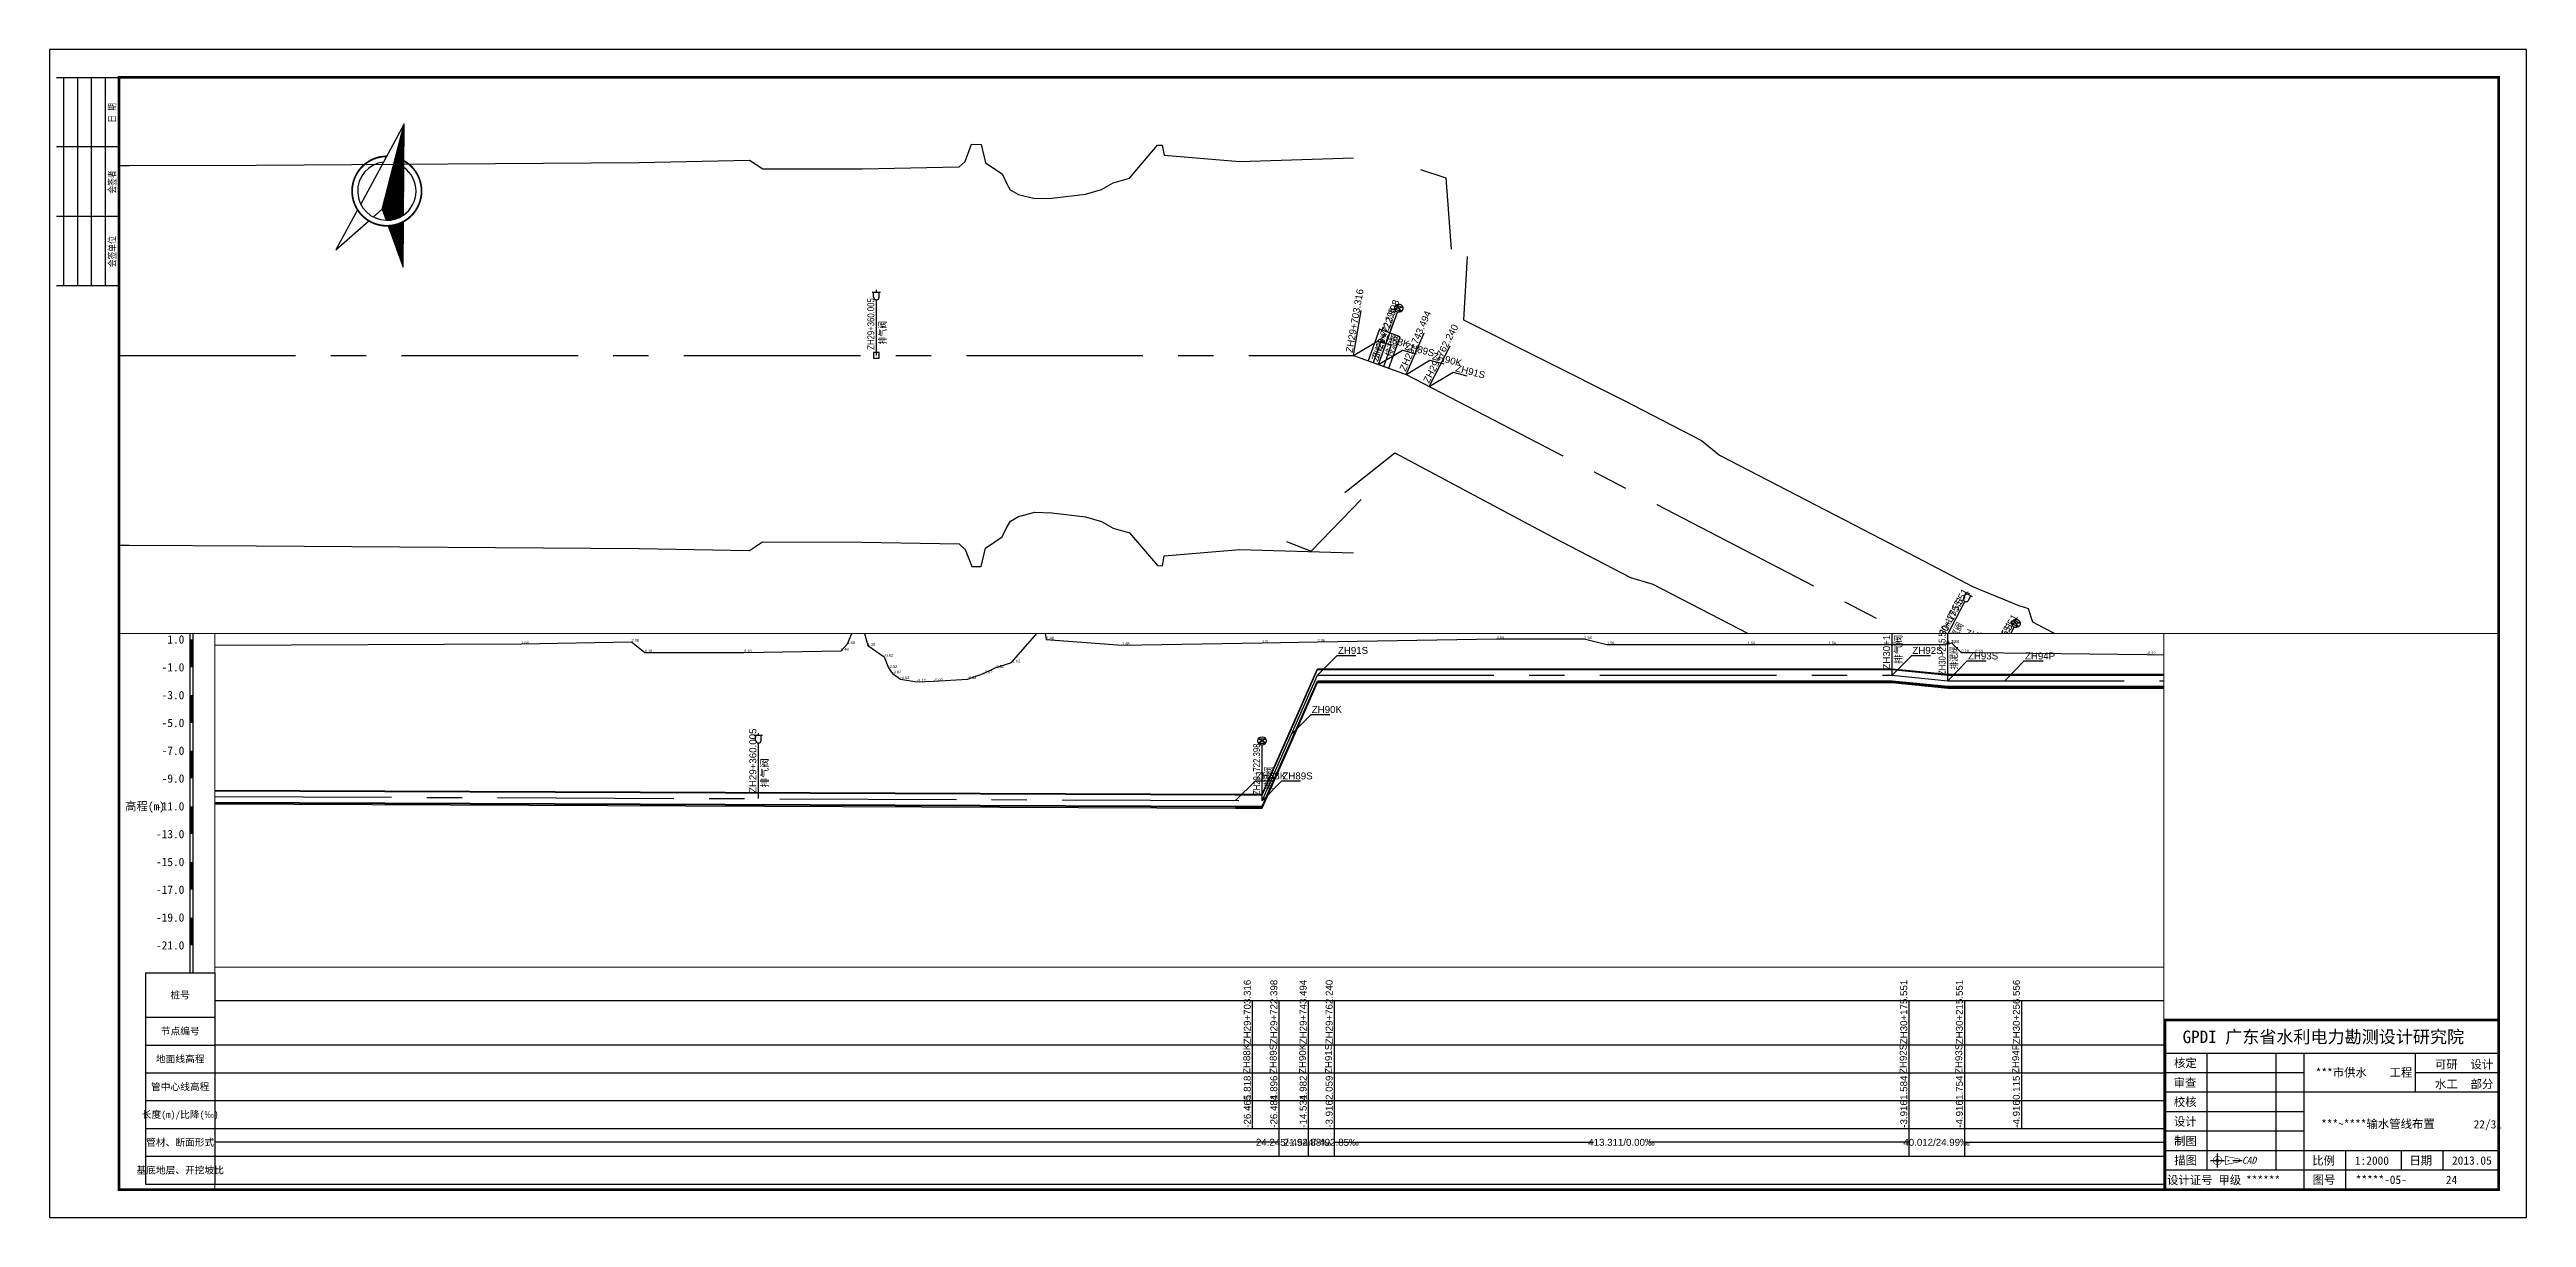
# Paper-space layout '24' of a CAD drawing. Header units: millimetres. Extents: x 0 to 891, y 0 to 420.
# The model-space entities are those that its viewports show. They can reach past a viewport. Long polylines and large blocks are cut down to what shows.
import ezdxf
from ezdxf.enums import TextEntityAlignment as Align
from ezdxf.lldxf.tags import DXFTag

# ---------------------------------------------------------------- set-up
doc = ezdxf.new("R2010")
doc.units = ezdxf.units.MM
doc.linetypes.add('CENTER', pattern=[50.8, 31.75, -6.35, 6.35, -6.35])
for name, color, linetype in [('pipe', 3, 'Continuous'), ('pipe_cen', 1, 'CENTER'), ('tab', 9, 'Continuous'), ('地形剖面', 4, 'Continuous'), ('布局裁图', 3, 'Continuous'), ('水工平面管线标注', 3, 'Continuous'), ('水工开挖线', 5, 'Continuous'), ('纵面管线标注', 3, 'Continuous'), ('附属设施', 2, 'Continuous')]:
    doc.layers.add(name, color=color, linetype=linetype)
doc.layers.add('管线-管廊边线-北线', color=4, linetype='管廊边线', lineweight=9)
doc.styles.add('FSD', font='')
doc.styles.add('HT', font='simhei.ttf')
doc.styles.get("Standard").update_dxf_attribs({"font": 'arial.ttf'})
doc.styles.get('FSD').set_extended_font_data('SimSun')
tags = doc.linetypes.add('管廊边线', pattern='A,50,-5,["管廊边线",Standard,S=2.54,R=0,X=-3.5,Y=-1.27],-12', length=67).pattern_tags.tags
tags[6] = DXFTag(74, 10)

# ---------------------------------------------------------------- blocks, each defined once
blk = doc.blocks.new('sign')
at = {"color": 7}
for p, q in [((-20, 0), (-20, -75)), ((-15, 0), (-15, -75)), ((-10, 0), (-10, -75)), ((-5, 0), (-5, -75)), ((0, -25), (-22.5, -25)), ((0, -50), (-22.5, -50))]:
    blk.add_line(p, q, dxfattribs=at)
blk.add_lwpolyline([(-22.5, 0), (0, 0), (0, -75), (-22.5, -75)], dxfattribs=at)
at = {"color": 3, "style": 'FSD', "width": 0.8}
for s, p in [('日 期', (-1.24, -16.3)), ('会签者', (-1.2, -41.81)), ('会签单位', (-1.2, -68.28))]:
    blk.add_text(s, height=2.5, rotation=90, dxfattribs=at).set_placement(p)
blk = doc.blocks.new('图框')
at = {"color": 7, "ltscale": 8}
for p, q in [((761, 10), (761, 71)), ((881, 71), (881, 10))]:
    blk.add_line(p, q, dxfattribs=at)
at = {"color": 7}
for p, q in [((881, 59), (761, 59)), ((776, 59), (776, 17)), ((801, 17), (801, 59)), ((811, 10), (811, 59)), ((851, 59), (851, 45)), ((811, 52), (761, 52)), ((881, 45), (761, 45)), ((881, 52), (851, 52)), ((811, 38), (761, 38)), ((811, 31), (761, 31)), ((881, 24), (761, 24)), ((826, 10), (826, 24)), ((846, 17), (846, 24)), ((861, 17), (861, 24)), ((881, 17), (761, 17))]:
    blk.add_line(p, q, dxfattribs=at)
at = {"color": 1}
for p, q in [((777.36, 20.51), (782.36, 20.51)), ((779.86, 18.01), (779.86, 23.01)), ((783.61, 20.51), (784.11, 20.51)), ((785.36, 20.51), (788.7, 20.51))]:
    blk.add_line(p, q, dxfattribs=at)
blk.add_lwpolyline([(0, 0), (891, 0), (891, 420), (0, 420)], close=True)
at = {"const_width": 1}
blk.add_lwpolyline([(25, 10), (25, 410), (881, 410), (881, 10)], close=True, dxfattribs=at)
at = {"color": 7, "const_width": 1}
blk.add_lwpolyline([(761, 10), (761, 71), (881, 71), (881, 10)], close=True, dxfattribs=at)
at = {"color": 5, "const_width": 0.2}
for points in [[(781.35, 20.66, 39.991666), (781.36, 20.51, 0.025005)], [(780.45, 20.57, 39.991666), (780.46, 20.51, 0.025005)]]:
    blk.add_lwpolyline(points, format="xyb", close=True, dxfattribs=at)
blk.add_lwpolyline([(787.7, 20.01), (782.7, 19.01), (782.7, 22.01), (787.7, 21.01)], close=True, dxfattribs=at)
blk.add_blockref('sign', (25, 410))
at = {"color": 3, "style": 'HT'}
for s, height, p in [('GPDI 广东省水利电力勘测设计研究院', 4.5, (767.32, 62.71)), ('***市供水', 3, (815.18, 50.63)), ('工程', 3, (841.77, 50.63)), ('可研', 3, (858.09, 53.54)), ('设计', 3, (870.9, 53.54)), ('水工', 3, (858.09, 46.44)), ('部分', 3, (870.9, 46.44)), ('***~****输水管线布置', 3, (817.12, 32.13)), ('比例', 3, (813.95, 18.94)), ('1:2000', 3, (829.29, 18.94)), ('日期', 3, (848.89, 18.98)), ('2013.05', 3, (864.23, 18.98)), ('图号', 3, (814.08, 12.06)), ('*****-05-', 3, (829.59, 12.06))]:
    blk.add_text(s, height=height, dxfattribs=at).set_placement(p)
at = {"color": 3, "ltscale": 8, "style": 'HT'}
for s, p in [('核定', (764.23, 55.53)), ('审查', (764.08, 48.46)), ('校核', (764.15, 41.51)), ('设计', (764.16, 34.49)), ('制图', (764.25, 27.48)), ('描图', (764.31, 20.49))]:
    blk.add_text(s, height=3, dxfattribs=at).set_placement(p, align=Align.MIDDLE_LEFT)
at = {"color": 3, "style": 'HT', "oblique": 15}
blk.add_text('CAD', height=2.5, dxfattribs=at).set_placement((788.67, 19.33))
at = {"color": 3, "ltscale": 8, "style": 'HT'}
for s, p in [('设计证号 ', (761.71, 11.94)), ('甲级 ', (780.19, 11.94)), ('******', (790.15, 11.94))]:
    blk.add_text(s, height=3, dxfattribs=at).set_placement(p)
blk = doc.blocks.new('*X9')
at = {"color": 0}
for p, q in [((2.948, 5.027), (2.95, 5.029)), ((2.948, 5.013), (2.953, 5.017)), ((2.948, 4.999), (2.955, 5.006)), ((2.948, 4.985), (2.958, 4.995)), ((2.948, 4.97), (2.961, 4.983)), ((2.948, 4.956), (2.964, 4.972)), ((2.948, 4.942), (2.967, 4.961)), ((2.948, 4.928), (2.97, 4.949)), ((2.948, 4.914), (2.972, 4.938)), ((2.948, 4.9), (2.975, 4.927)), ((2.948, 4.886), (2.978, 4.916)), ((2.948, 4.871), (2.981, 4.904)), ((2.948, 4.857), (2.984, 4.893)), ((2.948, 4.843), (2.987, 4.882)), ((2.948, 4.829), (2.989, 4.87)), ((2.948, 4.815), (2.992, 4.859)), ((2.948, 4.801), (2.995, 4.848)), ((2.948, 4.787), (2.998, 4.836)), ((2.948, 4.772), (3.001, 4.825)), ((2.948, 4.758), (3.004, 4.814)), ((2.948, 4.744), (3.006, 4.802)), ((2.948, 4.73), (3.009, 4.791)), ((2.948, 4.716), (3.012, 4.78)), ((2.948, 4.702), (3.015, 4.768)), ((2.948, 4.688), (3.018, 4.757)), ((2.948, 4.673), (3.02, 4.746)), ((2.948, 4.659), (3.023, 4.735)), ((2.948, 4.645), (3.026, 4.723)), ((2.948, 4.631), (3.029, 4.712)), ((2.948, 4.617), (3.032, 4.701)), ((2.948, 4.603), (3.035, 4.689)), ((2.948, 4.589), (3.037, 4.678)), ((2.948, 4.574), (3.04, 4.667)), ((2.948, 4.56), (3.043, 4.655)), ((2.948, 4.546), (3.046, 4.644)), ((2.948, 4.532), (3.049, 4.633)), ((2.948, 4.518), (3.052, 4.621)), ((2.948, 4.504), (3.054, 4.61)), ((2.948, 4.49), (3.057, 4.599)), ((2.948, 4.475), (3.06, 4.587)), ((2.948, 4.461), (3.063, 4.576)), ((2.948, 4.447), (3.066, 4.565)), ((2.948, 4.433), (3.069, 4.554)), ((2.948, 4.419), (3.071, 4.542)), ((2.948, 4.405), (3.074, 4.531)), ((2.948, 4.391), (3.077, 4.52)), ((2.948, 4.376), (3.08, 4.508)), ((2.948, 4.362), (3.083, 4.497)), ((2.948, 4.348), (3.086, 4.486)), ((2.948, 4.334), (3.088, 4.474)), ((2.948, 4.32), (3.091, 4.463)), ((2.948, 4.306), (3.094, 4.452)), ((2.948, 4.292), (3.097, 4.44)), ((2.948, 4.277), (3.1, 4.429)), ((2.948, 4.263), (3.103, 4.418)), ((2.948, 4.249), (3.105, 4.406)), ((2.948, 4.235), (3.108, 4.395)), ((2.948, 4.221), (3.111, 4.384)), ((2.948, 4.207), (3.114, 4.372)), ((2.948, 4.193), (3.117, 4.361)), ((2.948, 4.178), (3.119, 4.35)), ((2.948, 4.164), (3.122, 4.339)), ((2.948, 4.15), (3.125, 4.327)), ((2.948, 4.136), (3.128, 4.316)), ((2.948, 4.122), (3.131, 4.305)), ((2.948, 4.108), (3.134, 4.293)), ((2.948, 4.094), (3.136, 4.282)), ((2.948, 4.079), (3.139, 4.271)), ((2.948, 4.065), (3.142, 4.259)), ((2.948, 4.051), (3.145, 4.248)), ((2.948, 4.037), (3.148, 4.237)), ((2.948, 4.023), (3.151, 4.225)), ((2.948, 4.009), (3.153, 4.214)), ((2.948, 3.995), (3.156, 4.203)), ((2.948, 3.98), (3.159, 4.191)), ((2.948, 3.966), (3.162, 4.18)), ((2.948, 3.952), (3.165, 4.169)), ((2.948, 3.938), (3.168, 4.158)), ((2.948, 3.924), (3.17, 4.146)), ((2.948, 3.91), (3.173, 4.135)), ((2.948, 3.896), (3.176, 4.124)), ((2.948, 3.881), (3.179, 4.112)), ((2.948, 3.867), (3.182, 4.101)), ((2.948, 3.853), (3.185, 4.09)), ((2.948, 3.839), (3.187, 4.078)), ((2.948, 3.825), (3.19, 4.067)), ((2.948, 3.811), (3.193, 4.056)), ((2.948, 3.797), (3.196, 4.044)), ((2.948, 3.782), (3.199, 4.033)), ((2.948, 3.768), (3.202, 4.022)), ((2.953, 3.759), (3.204, 4.01)), ((2.958, 3.75), (3.207, 3.999)), ((2.964, 3.742), (3.21, 3.988)), ((2.97, 3.733), (3.213, 3.977)), ((2.976, 3.725), (3.216, 3.965)), ((2.981, 3.717), (3.218, 3.954)), ((2.987, 3.708), (3.221, 3.943)), ((2.993, 3.7), (3.224, 3.931)), ((2.999, 3.691), (3.227, 3.92)), ((3.004, 3.683), (3.23, 3.909)), ((3.01, 3.675), (3.233, 3.897)), ((3.016, 3.666), (3.235, 3.886)), ((3.022, 3.658), (3.238, 3.875)), ((3.027, 3.65), (3.241, 3.863)), ((3.033, 3.641), (3.244, 3.852)), ((3.039, 3.633), (3.247, 3.841)), ((3.048, 3.627), (3.25, 3.829)), ((3.067, 3.633), (3.252, 3.818)), ((3.088, 3.639), (3.255, 3.807)), ((3.111, 3.648), (3.258, 3.795)), ((3.137, 3.66), (3.261, 3.784)), ((3.169, 3.679), (3.264, 3.773)), ((3.223, 3.718), (3.266, 3.76))]:
    blk.add_line(p, q, dxfattribs=at)
blk = doc.blocks.new('*X8')
at = {"color": 0}
for p, q in [((3.102, 3.54), (3.132, 3.57)), ((3.108, 3.532), (3.157, 3.581)), ((3.114, 3.524), (3.185, 3.595)), ((3.119, 3.515), (3.219, 3.615)), ((3.125, 3.507), (3.276, 3.658)), ((3.131, 3.498), (3.292, 3.66)), ((3.137, 3.49), (3.295, 3.648)), ((3.142, 3.482), (3.298, 3.637)), ((3.148, 3.473), (3.301, 3.626)), ((3.154, 3.465), (3.303, 3.614)), ((3.16, 3.457), (3.306, 3.603)), ((3.165, 3.448), (3.309, 3.592)), ((3.171, 3.44), (3.312, 3.581)), ((3.177, 3.431), (3.315, 3.569)), ((3.096, 3.549), (3.11, 3.562)), ((3.183, 3.423), (3.317, 3.558)), ((3.188, 3.415), (3.32, 3.547)), ((3.194, 3.406), (3.323, 3.535)), ((3.2, 3.398), (3.326, 3.524)), ((3.206, 3.389), (3.329, 3.513)), ((3.211, 3.381), (3.332, 3.501)), ((3.217, 3.373), (3.334, 3.49)), ((3.223, 3.364), (3.337, 3.479)), ((3.229, 3.356), (3.34, 3.467)), ((3.234, 3.347), (3.343, 3.456)), ((3.24, 3.339), (3.346, 3.445)), ((3.246, 3.331), (3.349, 3.433)), ((3.252, 3.322), (3.351, 3.422)), ((3.257, 3.314), (3.354, 3.411)), ((3.263, 3.305), (3.357, 3.4)), ((3.269, 3.297), (3.36, 3.388)), ((3.275, 3.289), (3.363, 3.377)), ((3.28, 3.28), (3.366, 3.366)), ((3.286, 3.272), (3.368, 3.354)), ((3.292, 3.263), (3.371, 3.343)), ((3.298, 3.255), (3.374, 3.332)), ((3.303, 3.247), (3.377, 3.32)), ((3.309, 3.238), (3.38, 3.309)), ((3.315, 3.23), (3.383, 3.298)), ((3.321, 3.222), (3.385, 3.286)), ((3.326, 3.213), (3.388, 3.275)), ((3.332, 3.205), (3.391, 3.264)), ((3.338, 3.196), (3.394, 3.252)), ((3.344, 3.188), (3.397, 3.241)), ((3.349, 3.18), (3.4, 3.23)), ((3.355, 3.171), (3.402, 3.218)), ((3.361, 3.163), (3.405, 3.207)), ((3.367, 3.154), (3.408, 3.196)), ((3.372, 3.146), (3.411, 3.185)), ((3.378, 3.138), (3.414, 3.173)), ((3.384, 3.129), (3.416, 3.162)), ((3.39, 3.121), (3.419, 3.151)), ((3.395, 3.112), (3.422, 3.139)), ((3.401, 3.104), (3.425, 3.128)), ((3.407, 3.096), (3.428, 3.117)), ((3.413, 3.087), (3.431, 3.105)), ((3.418, 3.079), (3.433, 3.094)), ((3.424, 3.07), (3.436, 3.083)), ((3.43, 3.062), (3.439, 3.071)), ((3.436, 3.054), (3.442, 3.06)), ((3.441, 3.045), (3.445, 3.049)), ((3.447, 3.037), (3.448, 3.037))]:
    blk.add_line(p, q, dxfattribs=at)
blk = doc.blocks.new('zbz')
for p, q in [((0, 0), (-0.318, -1.274)), ((0, -1.27), (0, 0)), ((0.318, -1.274), (0, 0)), ((-0.341, -1.365), (-0.5, -2)), ((-0.095, -1.409), (0, -1.27)), ((0, -1.27), (0.095, -1.409)), ((0.5, -2), (0.341, -1.365)), ((-0.5, -2), (-0.143, -1.479)), ((0.143, -1.479), (0.5, -2))]:
    blk.add_line(p, q)
at = {"const_width": 0.025}
for points in [[(-0.129, -0.517, 1.014443), (0.143, -1.479, 1.014443)], [(0.341, -1.365, 0.588844), (0.129, -0.517, 1.014443)], [(0.143, -1.479, 0.115834), (0.341, -1.365, 1.014443)]]:
    blk.add_lwpolyline(points, format="xyb", dxfattribs=at)
for start, end in [(111.2477, 283.0769), (319.3202, 68.7523), (283.0769, 319.3202)]:
    blk.add_arc((0, -1), 0.42, start, end)
for name in ['*X9', '*X8']:
    blk.add_blockref(name, (-2.948, -5.035))
blk = doc.blocks.new('指北针')
at = {"xscale": 25, "yscale": 25, "zscale": 25}
blk.add_blockref('zbz', (12.5, 50), dxfattribs=at)
blk = doc.blocks.new('qin排气阀va')
at = {"layer": '附属设施'}
for points in [[(-1.5, 22.8), (1.5, 22.8)], [(-1, 21), (-1, 22.8)], [(0, 22.8), (0, 23.55)], [(0, 0), (0, 20)], [(1, 21), (1, 22.8)]]:
    blk.add_lwpolyline(points, dxfattribs=at)
blk.add_arc((0, 21), 1, 180, 0, dxfattribs=at)
blk.add_attdef('名称', text='', height=2.5, rotation=90, dxfattribs=at).set_placement((1, 4), align=Align.TOP_LEFT)
blk.add_attdef('ZH', text='', height=2.5, rotation=90, dxfattribs=at).set_placement((0, 2), align=Align.BOTTOM_LEFT)
blk = doc.blocks.new('qin排泥阀vmud')
at = {"layer": '附属设施'}
for points in [[(-1.29, 22.2652), (1.29, 22.2652), (-1.29, 20.7348), (1.29, 20.7348), (-1.29, 22.2652)], [(0, 0), (0, 20)]]:
    blk.add_lwpolyline(points, dxfattribs=at)
blk.add_circle((0, 21.5), 1.5, dxfattribs=at)
blk.add_attdef('名称', text='', height=2.5, rotation=89.9999985, dxfattribs=at).set_placement((1, 4), align=Align.TOP_LEFT)
blk.add_attdef('ZH', text='', height=2.5, rotation=89.9999985, dxfattribs=at).set_placement((0, 2), align=Align.BOTTOM_LEFT)
blk = doc.blocks.new('qin排气阀pa')
at = {"layer": '附属设施'}
for points in [[(-1.5, 22.8), (1.5, 22.8)], [(-1, 21), (-1, 22.8)], [(0, 22.8), (0, 23.55)], [(0, 0), (0, 20)], [(1, 21), (1, 22.8)]]:
    blk.add_lwpolyline(points, dxfattribs=at)
blk.add_lwpolyline([(-1, -1), (1, -1), (1, 1), (-1, 1)], close=True, dxfattribs=at)
blk.add_arc((0, 21), 1, 180, 0, dxfattribs=at)
blk.add_attdef('名称', text='', height=2.5, rotation=90, dxfattribs=at).set_placement((1, 4), align=Align.TOP_LEFT)
blk.add_attdef('ZH', text='', height=2.5, rotation=90, dxfattribs=at).set_placement((0, 2), align=Align.BOTTOM_LEFT)
blk = doc.blocks.new('qin排泥阀pmud')
at = {"layer": '附属设施'}
for points in [[(-1.29, 22.2652), (1.29, 22.2652), (-1.29, 20.7348), (1.29, 20.7348), (-1.29, 22.2652)], [(0, 0), (0, 20)]]:
    blk.add_lwpolyline(points, dxfattribs=at)
for points in [[(-4, 0), (4, 0), (4, 12), (-4, 12)], [(-2, 0), (2, 0), (2, 8), (-2, 8)]]:
    blk.add_lwpolyline(points, close=True, dxfattribs=at)
blk.add_circle((0, 21.5), 1.5, dxfattribs=at)
blk.add_attdef('名称', text='', height=2.5, rotation=89.9999985, dxfattribs=at).set_placement((1, 4), align=Align.TOP_LEFT)
blk.add_attdef('ZH', text='', height=2.5, rotation=89.9999985, dxfattribs=at).set_placement((0, 2), align=Align.BOTTOM_LEFT)

msp = doc.modelspace()

# ---------------------------------------------------------------- linework, layer by layer
at = {"layer": 'pipe'}
for points in [[(539540.1, 2381730), (542948.7, 2381716.4), (542967.8, 2381716.3), (542988.9, 2381764.1), (543007.6, 2381806.6), (543421, 2381806.6), (543461, 2381802.6), (543502, 2381802.6), (543907.8, 2381802.6)], [(539540.1, 2381729.4), (542948.7, 2381715.8), (542967.8, 2381715.7), (542988.9, 2381763.5), (543007.6, 2381806), (543421, 2381806), (543461, 2381802), (543502, 2381802), (543907.8, 2381802)], [(539540.1, 2381721.4), (542948.7, 2381707.8), (542967.8, 2381707.7), (542988.9, 2381755.5), (543007.6, 2381798), (543421, 2381798), (543461, 2381794), (543502, 2381794), (543907.8, 2381794)], [(539540.1, 2381720.8), (542948.7, 2381707.2), (542967.8, 2381707.1), (542988.9, 2381754.9), (543007.6, 2381797.4), (543421, 2381797.4), (543461, 2381793.4), (543502, 2381793.4), (543907.8, 2381793.4)], [(539540.1, 2381720), (542948.7, 2381706.4), (542967.8, 2381706.3), (542988.9, 2381754.1), (543007.6, 2381796.6), (543421, 2381796.6), (543461, 2381792.6), (543502, 2381792.6), (543907.8, 2381792.6)]]:
    msp.add_lwpolyline(points, dxfattribs=at)
at = {"layer": 'pipe_cen'}
for points in [[(535822.4, 2391960.6), (539123.8, 2392808.9), (539163.8, 2392805.1), (539663.7, 2392689.8), (540165.8, 2392531)], [(537337, 2381734.1), (542967.8, 2381711.7), (542988.9, 2381759.5), (543007.6, 2381802), (543421, 2381802), (543461, 2381798), (543907.8, 2381798)]]:
    msp.add_lwpolyline(points, dxfattribs=at)
at = {"layer": 'tab'}
for points in [[(513183.4, 2381401.7), (554886.6, 2381401.7)], [(542948.7, 2381401.7), (542948.7, 2381309.7)], [(542967.8, 2381401.7), (542967.8, 2381309.7)], [(542988.9, 2381401.7), (542988.9, 2381309.7)], [(543007.6, 2381401.7), (543007.6, 2381309.7)], [(543421, 2381401.7), (543421, 2381309.7)], [(543461, 2381401.7), (543461, 2381309.7)], [(543502, 2381401.7), (543502, 2381309.7)], [(513183.4, 2381369.7), (554886.6, 2381369.7)], [(513183.4, 2381349.7), (554886.6, 2381349.7)], [(513183.4, 2381329.7), (554886.6, 2381329.7)], [(513183.4, 2381309.7), (554886.6, 2381309.7)], [(542967.8, 2381309.7), (542967.8, 2381289.7)], [(542988.9, 2381309.7), (542988.9, 2381289.7)], [(543007.6, 2381309.7), (543007.6, 2381289.7)], [(543421, 2381309.7), (543421, 2381289.7)], [(543461, 2381309.7), (543461, 2381289.7)], [(513183.4, 2381289.7), (554886.6, 2381289.7)], [(542967.8, 2381299.7), (542964.8, 2381299.7), (540172.4, 2381299.7)], [(543007.6, 2381299.7), (543010.6, 2381299.7), (543194.3, 2381299.7)], [(543421, 2381299.7), (543418, 2381299.7), (543234.3, 2381299.7)], [(543461, 2381299.7), (543464, 2381299.7), (543664.4, 2381299.7)], [(513183.4, 2381269.7), (554886.6, 2381269.7)]]:
    msp.add_lwpolyline(points, dxfattribs=at)
at = {"layer": '地形剖面'}
msp.add_lwpolyline([(542159.1, 2381823.2), (542434.7, 2381824.4), (542514.1, 2381826), (542523.6, 2381818.4), (542595.1, 2381818.4), (542664.9, 2381819.6), (542669.4, 2381824.4), (542674, 2381835.6), (542680.9, 2381835.6), (542684, 2381823.2), (542695.9, 2381815.2), (542699, 2381807.2), (542701.8, 2381803.2), (542707.6, 2381799.2), (542719.4, 2381797.2), (542731.7, 2381797.6), (542755.8, 2381799.2), (542767.4, 2381803.2), (542775.7, 2381807.2), (542787.5, 2381811.2), (542807.8, 2381834.4), (542811.1, 2381834.4), (542812.5, 2381827.6), (542866.9, 2381823.6), (542967.8, 2381825.3), (542967.8, 2381825.3), (543007.6, 2381825.9), (543007.6, 2381825.9), (543136.5, 2381828), (543199.5, 2381828), (543215.8, 2381824), (543317.1, 2381824), (543375.3, 2381824), (543421, 2381824), (543421, 2381824), (543457.3, 2381824), (543461, 2381824.7), (543461, 2381824.7), (543463.8, 2381825.2), (543470.8, 2381818.4), (543480.8, 2381818.4), (543604.2, 2381816.8), (543753.7, 2381815.6)], dxfattribs=at)
at = {"layer": '水工平面管线标注', "color": 9}
for points in [[(539123.8, 2392808.9), (539121.2, 2392841.5)], [(539142.8, 2392807.1), (539145.8, 2392839.7)], [(539163.8, 2392805.1), (539169, 2392837.4)], [(539123.8, 2392808.9), (539137.9, 2392823.1), (539148.2, 2392823.1)], [(539142.8, 2392807.1), (539156.9, 2392821.3), (539167.2, 2392821.3)], [(539163.8, 2392805.1), (539177.9, 2392819.3), (539188.2, 2392819.3)], [(539182, 2392800.9), (539189.4, 2392832.8)], [(539182, 2392800.9), (539196.2, 2392815.1), (539206.4, 2392815.1)], [(539584.8, 2392708), (539592.1, 2392739.9)], [(539623.7, 2392699), (539631.1, 2392730.9)], [(539584.8, 2392708), (539598.9, 2392722.1), (539609.2, 2392722.1)], [(539623.7, 2392699), (539637.9, 2392713.1), (539648.1, 2392713.1)], [(539663.7, 2392689.8), (539672.3, 2392721.3)], [(539663.7, 2392689.8), (539677.8, 2392703.9), (539688.1, 2392703.9)]]:
    msp.add_lwpolyline(points, dxfattribs=at)
at = {"layer": '水工平面管线标注'}
for points in [[(539123.5, 2392808.9, 0.5, 0.5, -1), (539124, 2392808.9, 0, 0, 0)], [(539123.5, 2392808.9, 0.5, 0.5, 1), (539124, 2392808.9, 0, 0, 0)], [(539142.5, 2392807.1, 0.5, 0.5, -1), (539143, 2392807.1, 0, 0, 0)], [(539142.5, 2392807.1, 0.5, 0.5, 1), (539143, 2392807.1, 0, 0, 0)], [(539163.5, 2392805.1, 0.5, 0.5, -1), (539164, 2392805.1, 0, 0, 0)], [(539163.5, 2392805.1, 0.5, 0.5, 1), (539164, 2392805.1, 0, 0, 0)], [(539181.8, 2392800.9, 0.5, 0.5, -1), (539182.3, 2392800.9, 0, 0, 0)], [(539181.8, 2392800.9, 0.5, 0.5, 1), (539182.3, 2392800.9, 0, 0, 0)], [(539584.5, 2392708, 0.5, 0.5, -1), (539585, 2392708, 0, 0, 0)], [(539584.5, 2392708, 0.5, 0.5, 1), (539585, 2392708, 0, 0, 0)], [(539623.5, 2392699, 0.5, 0.5, -1), (539624, 2392699, 0, 0, 0)], [(539623.5, 2392699, 0.5, 0.5, 1), (539624, 2392699, 0, 0, 0)], [(539663.5, 2392689.8, 0.5, 0.5, -1), (539664, 2392689.8, 0, 0, 0)], [(539663.5, 2392689.8, 0.5, 0.5, 1), (539664, 2392689.8, 0, 0, 0)]]:
    msp.add_lwpolyline(points, format="xyseb", dxfattribs=at)
at = {"layer": '水工开挖线'}
for points in [[(538138.2, 2392696.3), (538236.7, 2392722), (538325, 2392745), (538591.4, 2392815.4), (538667.9, 2392836.7), (538678.7, 2392833), (538747.9, 2392851), (538815.2, 2392869.6), (538818.5, 2392874.5), (538819.9, 2392887.6), (538826.6, 2392889.3), (538832.9, 2392877.3), (538846.4, 2392872.4), (538851.1, 2392866.8), (538854.9, 2392862.9), (538861.4, 2392861.1), (538873.6, 2392861.1), (538885.4, 2392864.5), (538908.1, 2392873.3), (538918.5, 2392879.4), (538925.3, 2392886.1), (538935.9, 2392892.3), (538949.6, 2392920.3), (538952.9, 2392921.2), (538956, 2392914.6), (539009.8, 2392923.7), (539088.4, 2392946.6)], [(539137.1, 2392950.4), (539156.2, 2392949.2), (539156.2, 2392949.2), (539172.8, 2392900.3)], [(539185.3, 2392898.3), (539194.1, 2392853.3), (539194.1, 2392853.3), (539320, 2392826.1), (539381.5, 2392811.9), (539396.6, 2392805), (539495.3, 2392782.2), (539552.1, 2392769.1), (539596.5, 2392758.9), (539596.5, 2392758.9), (539632.6, 2392753.6), (539636.4, 2392753.6), (539636.4, 2392753.6), (539639.2, 2392753.4), (539644.5, 2392744.9), (539654.1, 2392742.7), (539674.8, 2392737.7)], [(539142.3, 2392712), (539170, 2392748.5), (539170, 2392748.5), (539295.1, 2392717.9), (539356.5, 2392703.7), (539373.2, 2392703.2), (539471.8, 2392680.5), (539528.6, 2392667.4), (539573, 2392657.1), (539573, 2392657.1), (539607.8, 2392646), (539611.1, 2392644.4), (539611.1, 2392644.4), (539613.8, 2392643.3), (539622.3, 2392648.6), (539631.9, 2392646.4), (539652.6, 2392641.9)], [(539678.5, 2392736.6), (539775.7, 2392704.8), (539917.9, 2392658.8), (540050.5, 2392616.9), (540055.5, 2392620.3), (540066.9, 2392618.5), (540066.9, 2392618.5), (540074.7, 2392616.6), (540104.6, 2392605.1), (540104.6, 2392605.1), (540182.1, 2392582.4)], [(539110.4, 2392667.4), (539129.4, 2392665), (539129.4, 2392665), (539154.8, 2392710)], [(538190.4, 2392427.8), (538206, 2392432.4), (538304.6, 2392457.4), (538393.1, 2392479.8), (538660.5, 2392546.6), (538737.8, 2392564.8), (538745.4, 2392573.2), (538814.7, 2392590.8), (538882.7, 2392607), (538887.9, 2392604.3), (538895.5, 2392593.5), (538902.2, 2392595.2), (538901.9, 2392608.8), (538911.4, 2392619.6), (538912.8, 2392626.7), (538914.3, 2392632.1), (538919.1, 2392636.7), (538929.7, 2392642.6), (538941.7, 2392645.3), (538965.9, 2392648.5), (538977.9, 2392648.2), (538987.1, 2392645.6), (538999.4, 2392645.3), (539024.9, 2392627.4), (539028.2, 2392628.2), (539027.7, 2392635.4), (539079.2, 2392653.4), (539159.1, 2392671.3)], [(539648.9, 2392642.9), (539746.7, 2392613.1), (539889.5, 2392569), (540022.1, 2392527.1), (540024.2, 2392521.4), (540034.5, 2392516.3), (540034.5, 2392516.3), (540042.1, 2392513.3), (540073.1, 2392505.6), (540073.1, 2392505.6), (540149.6, 2392479.7)]]:
    msp.add_lwpolyline(points, dxfattribs=at)
at = {"layer": '管线-管廊边线-北线', "color": 2, "linetype": 'CENTER'}
msp.add_lwpolyline([(535822.4, 2391960.6), (539123.8, 2392808.9), (539163.8, 2392805.1), (539663.7, 2392689.8), (540165.8, 2392531)], dxfattribs=at)
at = {"layer": '纵面管线标注', "color": 9}
for points in [[(543007.6, 2381802), (543021.8, 2381816.2), (543035.3, 2381816.2)], [(543421, 2381802), (543435.1, 2381816.2), (543448.6, 2381816.2)], [(543461, 2381798), (543475.1, 2381812.2), (543488.6, 2381812.2)], [(543502, 2381798), (543516.1, 2381812.2), (543529.6, 2381812.2)], [(542988.9, 2381759.5), (543003, 2381773.7), (543016.5, 2381773.7)], [(542948.7, 2381711.8), (542962.9, 2381726), (542976.4, 2381726)], [(542967.8, 2381711.7), (542981.9, 2381725.9), (542995.4, 2381725.9)]]:
    msp.add_lwpolyline(points, dxfattribs=at)

# ---------------------------------------------------------------- block references
at = {"layer": '附属设施'}
ref = msp.add_blockref('qin排泥阀pmud', (539142.8, 2392807.1), dxfattribs=dict(at, xscale=2, yscale=2, zscale=2, rotation=354.6144679281117))
ref.add_attrib('ZH', 'ZH29+722.398', dxfattribs={"height": 5, "rotation": 84.6145, "width": 0.8}).set_placement((539143.2, 2392811.1), align=Align.BOTTOM_LEFT)
ref.add_attrib('名称', '排泥阀', dxfattribs={"height": 5, "rotation": 84.6145, "width": 0.8}).set_placement((539145.5, 2392814.9), align=Align.TOP_LEFT)
ref = msp.add_blockref('qin排气阀pa', (538791.3, 2392723.5), dxfattribs=dict(at, xscale=2, yscale=2, zscale=2, rotation=14.41093201111667))
ref.add_attrib('ZH', 'ZH29+360.005', dxfattribs={"height": 5, "rotation": 104.4109, "width": 0.8}).set_placement((538790.3, 2392727.4), align=Align.BOTTOM_LEFT)
ref.add_attrib('名称', '排气阀', dxfattribs={"height": 5, "rotation": 104.4109, "width": 0.8}).set_placement((538791.2, 2392731.7), align=Align.TOP_LEFT)
ref = msp.add_blockref('qin排气阀pa', (539584.8, 2392708), dxfattribs=dict(at, xscale=2, yscale=2, zscale=2, rotation=347.0042134869339))
ref.add_attrib('ZH', 'ZH30+175.551', dxfattribs={"height": 5, "rotation": 77.0042, "width": 0.8}).set_placement((539585.7, 2392711.9), align=Align.BOTTOM_LEFT)
ref.add_attrib('名称', '排气阀', dxfattribs={"height": 5, "rotation": 77.0042, "width": 0.8}).set_placement((539588.5, 2392715.3), align=Align.TOP_LEFT)
ref = msp.add_blockref('qin排泥阀pmud', (539623.7, 2392699), dxfattribs=dict(at, xscale=2, yscale=2, zscale=2, rotation=347.0042134869339))
ref.add_attrib('ZH', 'ZH30+215.551', dxfattribs={"height": 5, "rotation": 77.0042, "width": 0.8}).set_placement((539624.6, 2392702.9), align=Align.BOTTOM_LEFT)
ref.add_attrib('名称', '排泥阀', dxfattribs={"height": 5, "rotation": 77.0042, "width": 0.8}).set_placement((539627.5, 2392706.3), align=Align.TOP_LEFT)
at = {"layer": '附属设施', "xscale": 2, "yscale": 2, "zscale": 2}
for p, values in [((543421, 2381802), {'ZH': 'ZH30+175.551', '名称': '排气阀'}), ((542605.4, 2381713.2), {'ZH': 'ZH29+360.005', '名称': '排气阀'})]:
    msp.add_blockref('qin排气阀va', p, dxfattribs=at).add_auto_attribs(values)
at = {"layer": '附属设施'}
ref = msp.add_blockref('qin排泥阀vmud', (543461, 2381798), dxfattribs=dict(at, xscale=2, yscale=2, zscale=2))
ref.add_attrib('ZH', 'ZH30+215.551', dxfattribs={"height": 5, "rotation": 90, "width": 0.8}).set_placement((543461, 2381802), align=Align.BOTTOM_LEFT)
ref.add_attrib('名称', '排泥阀', dxfattribs={"height": 5, "rotation": 90, "width": 0.8}).set_placement((543463, 2381806), align=Align.TOP_LEFT)
ref = msp.add_blockref('qin排泥阀vmud', (542967.8, 2381711.7), dxfattribs=dict(at, xscale=2, yscale=2, zscale=2))
ref.add_attrib('ZH', 'ZH29+722.398', dxfattribs={"height": 5, "rotation": 90, "width": 0.8}).set_placement((542967.8, 2381715.7), align=Align.BOTTOM_LEFT)
ref.add_attrib('名称', '排泥阀', dxfattribs={"height": 5, "rotation": 90, "width": 0.8}).set_placement((542969.8, 2381719.7), align=Align.TOP_LEFT)

# ---------------------------------------------------------------- texts
at = {"layer": 'tab', "color": 3}
for s, p in [('ZH29+703.316', (542947.6, 2381370.2)), ('ZH29+722.398', (542966.7, 2381370.2)), ('ZH29+743.494', (542987.8, 2381370.2)), ('ZH29+762.240', (543006.5, 2381370.2)), ('ZH30+175.551', (543419.9, 2381370.2)), ('ZH30+215.551', (543459.9, 2381370.2)), ('ZH30+256.556', (543500.9, 2381370.2)), ('1.818', (542947.6, 2381330.2)), ('1.896', (542966.7, 2381330.2)), ('1.982', (542987.8, 2381330.2)), ('2.059', (543006.5, 2381330.2)), ('1.584', (543419.9, 2381330.2)), ('1.754', (543459.9, 2381330.2)), ('0.115', (543500.9, 2381330.2)), ('-26.465', (542947.6, 2381310.2)), ('-26.484', (542966.7, 2381310.2)), ('-14.534', (542987.8, 2381310.2)), ('-3.916', (543006.5, 2381310.2)), ('-3.916', (543419.9, 2381310.2)), ('-4.916', (543459.9, 2381310.2)), ('-4.916', (543500.9, 2381310.2))]:
    msp.add_text(s, height=5, rotation=90, dxfattribs=at).set_placement(p)
for s, p in [('ZH88K', (542948.7, 2381359.7)), ('ZH89S', (542967.8, 2381359.7)), ('ZH90K', (542988.9, 2381359.7)), ('ZH91S', (543007.6, 2381359.7)), ('ZH92S', (543421, 2381359.7)), ('ZH93S', (543461, 2381359.7)), ('ZH94P', (543502, 2381359.7))]:
    msp.add_text(s, height=5, rotation=90, dxfattribs=at).set_placement(p, align=Align.BOTTOM_CENTER)
for s, p in [('24.245/-492.88‰', (542978.3, 2381299.7)), ('21.544/-492.85‰', (542998.3, 2381299.7)), ('413.311/0.00‰', (543214.3, 2381299.7)), ('40.012/24.99‰', (543441, 2381299.7))]:
    msp.add_text(s, height=5, dxfattribs=at).set_placement(p, align=Align.MIDDLE_CENTER)
at = {"layer": '地形剖面', "color": 9}
for s, p in [('1.68', (542434.7, 2381824.4)), ('2.08', (542514.1, 2381826)), ('0.48', (542664.9, 2381819.6)), ('1.68', (542669.4, 2381824.4)), ('4.48', (542674, 2381835.6)), ('4.48', (542680.9, 2381835.6)), ('1.38', (542684, 2381823.2)), ('4.18', (542807.8, 2381834.4)), ('4.18', (542811.1, 2381834.4)), ('2.48', (542812.5, 2381827.6)), ('1.48', (542866.9, 2381823.6)), ('1.9', (542967.8, 2381825.3)), ('1.9', (542967.8, 2381825.3)), ('2.06', (543007.6, 2381825.9)), ('2.06', (543007.6, 2381825.9)), ('2.58', (543136.5, 2381828)), ('2.58', (543199.5, 2381828)), ('1.58', (543215.8, 2381824)), ('1.58', (543317.1, 2381824)), ('1.58', (543375.3, 2381824)), ('1.58', (543421, 2381824)), ('1.58', (543421, 2381824)), ('1.58', (543457.3, 2381824)), ('1.75', (543461, 2381824.7)), ('1.75', (543461, 2381824.7)), ('1.88', (543463.8, 2381825.2)), ('0.18', (542523.6, 2381818.4)), ('0.18', (542595.1, 2381818.4)), ('-0.62', (542695.9, 2381815.2)), ('-2.62', (542699, 2381807.2)), ('-3.62', (542701.8, 2381803.2)), ('-3.62', (542767.4, 2381803.2)), ('-2.62', (542775.7, 2381807.2)), ('-1.62', (542787.5, 2381811.2)), ('0.18', (543470.8, 2381818.4)), ('0.18', (543480.8, 2381818.4)), ('-0.22', (543604.2, 2381816.8)), ('-4.62', (542707.6, 2381799.2)), ('-5.12', (542719.4, 2381797.2)), ('-5.02', (542731.7, 2381797.6)), ('-4.62', (542755.8, 2381799.2))]:
    msp.add_text(s, height=2, dxfattribs=at).set_placement(p)
at = {"layer": '水工平面管线标注'}
for s, rotation, p in [('ZH29+703.316', 94.5127, (539122.7, 2392810.3)), ('ZH29+722.398', 84.6145, (539141.9, 2392808.7)), ('ZH29+743.494', 80.8093, (539163, 2392806.8)), ('ZH29+762.240', 77.0042, (539181.4, 2392802.6)), ('ZH30+175.551', 77.0042, (539584.1, 2392709.7)), ('ZH30+215.551', 77.0042, (539623.1, 2392700.7)), ('ZH30+256.556', 74.7298, (539663.1, 2392691.5))]:
    msp.add_text(s, height=5, rotation=rotation, dxfattribs=at).set_placement(p)
for s, p in [('ZH88K', (539138.9, 2392824.1)), ('ZH89S', (539157.9, 2392822.3)), ('ZH90K', (539178.9, 2392820.3)), ('ZH91S', (539197.2, 2392816.1)), ('ZH92S', (539599.9, 2392723.1)), ('ZH93S', (539638.9, 2392714.1)), ('ZH94P', (539678.8, 2392704.9))]:
    msp.add_text(s, height=5, dxfattribs=at).set_placement(p)
at = {"layer": '纵面管线标注'}
for s, p in [('ZH91S', (543022.3, 2381817.3)), ('ZH92S', (543435.6, 2381817.3)), ('ZH93S', (543475.6, 2381813.3)), ('ZH94P', (543516.6, 2381813.3)), ('ZH90K', (543003.5, 2381774.8)), ('ZH88K', (542963.4, 2381727.1)), ('ZH89S', (542982.4, 2381727))]:
    msp.add_text(s, height=5, dxfattribs=at).set_placement(p)

psp = doc.layouts.new('24')

# ---------------------------------------------------------------- linework, layer by layer
at = {"layer": '布局裁图'}
for points in [[(50.5, 210), (50.5, 88)], [(51.5, 210), (51.5, 88)], [(34.5, 88), (59.5, 88)], [(34.5, 88), (34.5, 12)], [(59.5, 88), (59.5, 12)], [(34.5, 72), (59.5, 72)], [(34.5, 62), (59.5, 62)], [(34.5, 52), (59.5, 52)], [(34.5, 42), (59.5, 42)], [(34.5, 32), (59.5, 32)], [(34.5, 22), (59.5, 22)], [(34.5, 12), (59.5, 12)]]:
    psp.add_lwpolyline(points, dxfattribs=at)
for points in [[(50.5, 207.86), (51.5, 207.86), (50.5, 197.86), (51.5, 197.86)], [(50.5, 187.86), (51.5, 187.86), (50.5, 177.86), (51.5, 177.86)], [(50.5, 167.86), (51.5, 167.86), (50.5, 157.86), (51.5, 157.86)], [(50.5, 147.86), (51.5, 147.86), (50.5, 137.86), (51.5, 137.86)], [(50.5, 127.86), (51.5, 127.86), (50.5, 117.86), (51.5, 117.86)], [(50.5, 107.86), (51.5, 107.86), (50.5, 97.86), (51.5, 97.86)]]:
    psp.add_solid(points, dxfattribs=at)

# ---------------------------------------------------------------- block references
psp.add_blockref('图框', (0, 0), dxfattribs=at)
at = {"layer": '布局裁图', "rotation": 345.5890679888833}
psp.add_blockref('指北针', (103, 348), dxfattribs=at)

# ---------------------------------------------------------------- texts
at = {"layer": '布局裁图', "style": 'HT'}
for s, p in [('1.0', (48.5, 207.86)), ('-1.0', (48.5, 197.86)), ('-3.0', (48.5, 187.86)), ('-5.0', (48.5, 177.86)), ('-7.0', (48.5, 167.86)), ('-9.0', (48.5, 157.86)), ('高程(m)', (41.5, 147.86)), ('-11.0', (48.5, 147.86)), ('-13.0', (48.5, 137.86)), ('-15.0', (48.5, 127.86)), ('-17.0', (48.5, 117.86)), ('-19.0', (48.5, 107.86)), ('-21.0', (48.5, 97.86))]:
    psp.add_text(s, height=3, dxfattribs=at).set_placement(p, align=Align.MIDDLE_RIGHT)
for s, p in [('桩号', (47, 80)), ('节点编号', (47, 67)), ('地面线高程', (47, 57)), ('管中心线高程', (47, 47)), ('长度(m)/比降(‰)', (47, 37)), ('管材、断面形式', (47, 27)), ('基底地层、开挖坡比', (47, 17))]:
    psp.add_text(s, height=2.5, dxfattribs=at).set_placement(p, align=Align.MIDDLE_CENTER)
for s, p in [('22/31', (872, 32)), ('24', (862, 12))]:
    psp.add_text(s, height=3, dxfattribs=at).set_placement(p)

# ---------------------------------------------------------------- viewports
at = {"layer": '布局裁图', "view_twist_angle": 345.58906799}
psp.add_viewport(center=(453, 310), size=(856, 200), view_center_point=(1117638.05, 2183346.58), view_height=400, dxfattribs=at)
at = {"layer": '布局裁图'}
for center, size, view_center_point, view_height, status in [((410, 150), (701, 120), (542915.4, 2381711.95), 240, 3), ((410, 50), (701, 80), (542903.4, 2381345.66), 160, 4)]:
    psp.add_viewport(center=center, size=size, view_center_point=view_center_point, view_height=view_height, status=status, dxfattribs=at)

doc.saveas('drawing.dxf')
